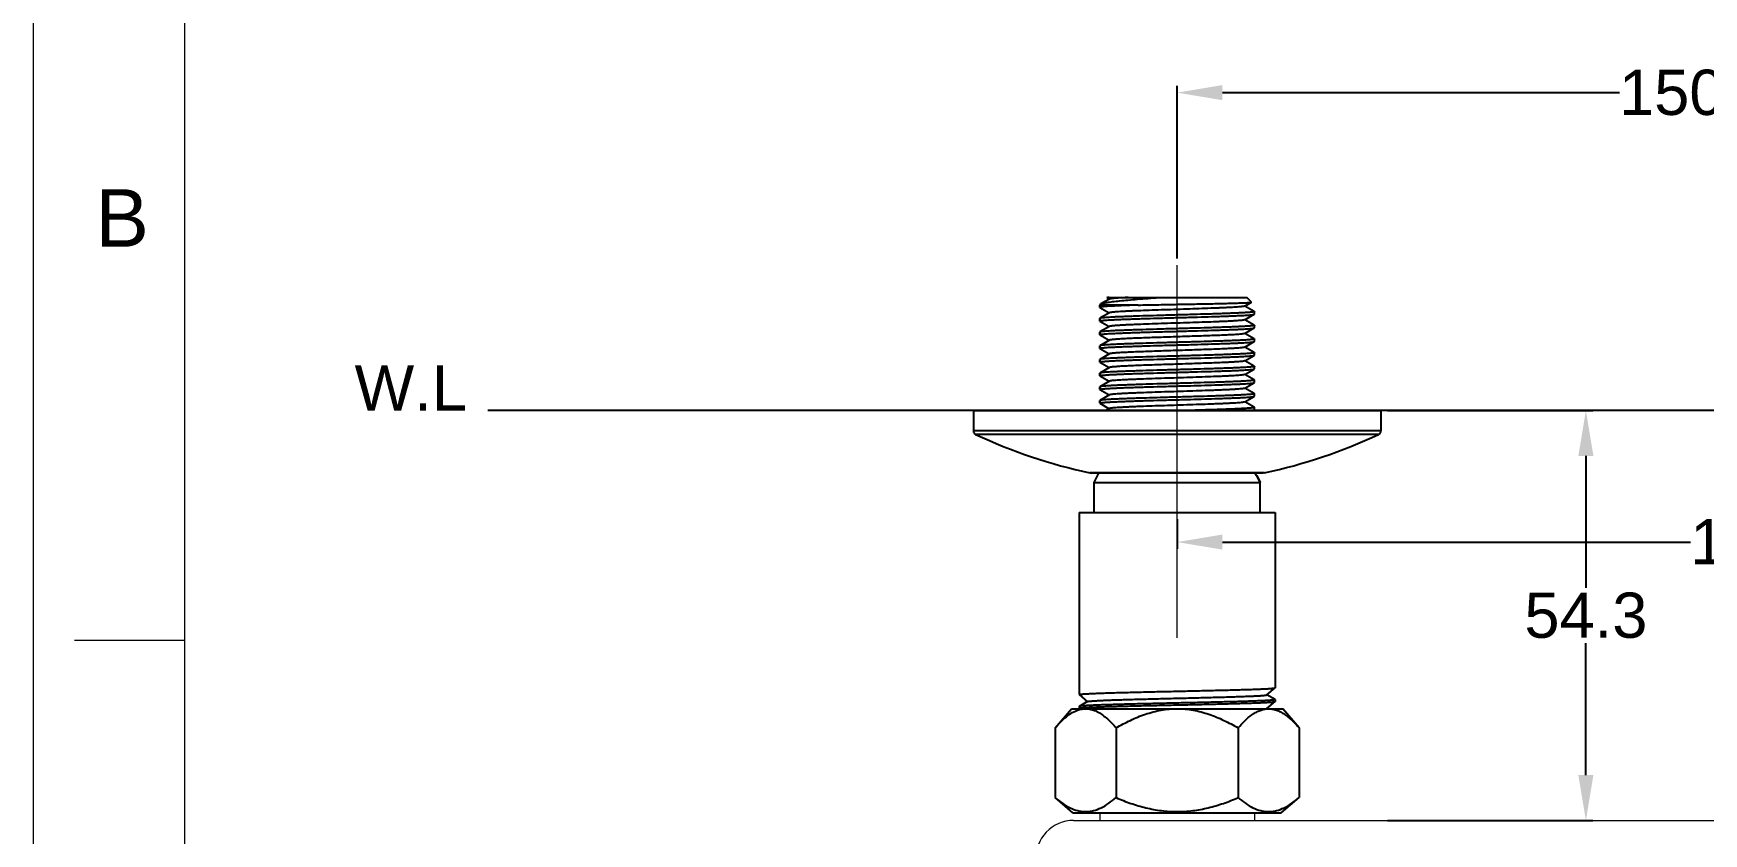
# Model space of a CAD drawing. Header units: millimetres. Extents: x 14295 to 15136, y 4961 to 5556.
# Drawn here: x 14295.3 to 14516.7, y 5288.1 to 5394.1 of the extents above; entities that cross this region are included whole.
import ezdxf
from ezdxf.enums import TextEntityAlignment as Align

# ---------------------------------------------------------------- set-up
doc = ezdxf.new("R2010")
doc.units = ezdxf.units.MM
doc.linetypes.add('CENTERX2', pattern=[101.6, 63.5, -12.7, 12.7, -12.7])
for name, color, linetype, lineweight in [('CENTER', 1, 'CENTERX2', 15), ('DIM', 3, 'Continuous', 9), ('FORM', 7, 'Continuous', 13)]:
    doc.layers.add(name, color=color, linetype=linetype, lineweight=lineweight)
doc.layers.add('벽', color=2, linetype='Continuous')
doc.styles.get("Standard").update_dxf_attribs({"font": 'arial.ttf'})
doc.dimstyles.new('겸용-샤워욕조용1', dxfattribs={"dimscale": 0.6, "dimtxt": 10, "dimasz": 10, "dimexe": 1.5, "dimexo": 1.5, "dimgap": 1, "dimtad": 0, "dimtih": 1, "dimtoh": 1, "dimdec": 1, "dimdsep": 46, "dimtxsty": 'Standard', "dimcen": 2.5, "dimclrd": 5, "dimclre": 5, "dimclrt": 5, "dimadec": 1, "dimazin": 2, "dimtfac": 1, "dimtdec": 1, "dimtmove": 0, "dimatfit": 3, "dimfxl": 1.25, "dimarcsym": 0})

# ---------------------------------------------------------------- blocks, each defined once
blk = doc.blocks.new('*D2')
at = {"layer": 'Defpoints', "color": 0, "transparency": 16777216}
for p in [(14446.93, 5386.26), (14446.93, 5363.39), (14596.93, 5363.39)]:
    blk.add_point(p, dxfattribs=at)
at = {"layer": 'DIM', "color": 5, "lineweight": -2, "transparency": 16777216}
for p, q in [((14446.93, 5364.29), (14446.93, 5387.16)), ((14452.93, 5386.26), (14505.55, 5386.26)), ((14590.93, 5386.26), (14538.3, 5386.26)), ((14596.93, 5364.29), (14596.93, 5387.16))]:
    blk.add_line(p, q, dxfattribs=at)
at = {"layer": 'DIM', "color": 5, "transparency": 16777216}
for points in [[(14452.93, 5387.26), (14452.93, 5385.26), (14446.93, 5386.26)], [(14590.93, 5387.26), (14590.93, 5385.26), (14596.93, 5386.26)]]:
    blk.add_solid(points, dxfattribs=at)
at = {"layer": 'DIM', "color": 5, "transparency": 16777216, "insert": (14521.93, 5386.26), "char_height": 6, "attachment_point": 5}
blk.add_mtext('150~200', dxfattribs=at)
blk = doc.blocks.new('*D3')
at = {"layer": 'Defpoints', "color": 0, "transparency": 16777216}
for p in [(14473.93, 5344.11), (14473.93, 5289.81), (14501.11, 5289.81)]:
    blk.add_point(p, dxfattribs=at)
at = {"layer": 'DIM', "color": 5, "lineweight": -2, "transparency": 16777216}
for p, q in [((14474.83, 5344.11), (14502.01, 5344.11)), ((14501.11, 5338.11), (14501.11, 5320.62)), ((14501.11, 5295.81), (14501.11, 5313.29)), ((14474.83, 5289.81), (14502.01, 5289.81))]:
    blk.add_line(p, q, dxfattribs=at)
at = {"layer": 'DIM', "color": 5, "transparency": 16777216}
for points in [[(14500.11, 5338.11), (14502.11, 5338.11), (14501.11, 5344.11)], [(14500.11, 5295.81), (14502.11, 5295.81), (14501.11, 5289.81)]]:
    blk.add_solid(points, dxfattribs=at)
at = {"layer": 'DIM', "color": 5, "transparency": 16777216, "insert": (14501.11, 5316.96), "char_height": 6, "attachment_point": 5}
blk.add_mtext('54.3', dxfattribs=at)
blk = doc.blocks.new('*D9')
at = {"layer": 'Defpoints', "color": 0, "transparency": 16777216}
for p in [(14446.93, 5330.61), (14596.93, 5330.61), (14596.93, 5326.69)]:
    blk.add_point(p, dxfattribs=at)
at = {"layer": 'DIM', "color": 5, "lineweight": -2, "transparency": 16777216}
for p, q in [((14446.93, 5329.71), (14446.93, 5325.79)), ((14596.93, 5329.71), (14596.93, 5325.79)), ((14452.93, 5326.69), (14514.99, 5326.69)), ((14590.93, 5326.69), (14528.86, 5326.69))]:
    blk.add_line(p, q, dxfattribs=at)
at = {"layer": 'DIM', "color": 5, "transparency": 16777216}
for points in [[(14452.93, 5327.69), (14452.93, 5325.69), (14446.93, 5326.69)], [(14590.93, 5327.69), (14590.93, 5325.69), (14596.93, 5326.69)]]:
    blk.add_solid(points, dxfattribs=at)
at = {"layer": 'DIM', "color": 5, "transparency": 16777216, "insert": (14521.93, 5326.69), "char_height": 6, "attachment_point": 5}
blk.add_mtext('150', dxfattribs=at)

msp = doc.modelspace()

# ---------------------------------------------------------------- linework, layer by layer
at = {"color": 7, "linetype": 'Continuous'}
for p, q in [((14436.78, 5358.21), (14436.68, 5358.11)), ((14436.68, 5357.8), (14436.68, 5358.11)), ((14441.78, 5358.11), (14436.68, 5358.11)), ((14436.68, 5357.8), (14436.69, 5357.79)), ((14436.69, 5357.79), (14437.93, 5357.07)), ((14436.78, 5358.21), (14436.83, 5358.25)), ((14437.96, 5358.9), (14436.83, 5358.25)), ((14437.68, 5359.11), (14437.63, 5359.06)), ((14437.63, 5359.06), (14437.64, 5359.05)), ((14437.64, 5359.05), (14437.93, 5358.88)), ((14437.68, 5359.11), (14456.18, 5359.11)), ((14455.89, 5357.96), (14456.79, 5358.48)), ((14457.16, 5357.26), (14455.92, 5357.98)), ((14456.79, 5358.49), (14456.18, 5359.11)), ((14456.79, 5358.48), (14456.79, 5358.49)), ((14436.69, 5356.35), (14436.68, 5356.34)), ((14436.68, 5355.99), (14436.68, 5356.34)), ((14436.68, 5356.34), (14436.68, 5355.99)), ((14436.69, 5355.98), (14436.68, 5355.99)), ((14436.68, 5355.99), (14436.68, 5355.99)), ((14437.96, 5357.09), (14436.69, 5356.35)), ((14436.69, 5355.98), (14437.93, 5355.26)), ((14437.96, 5355.27), (14436.69, 5354.54)), ((14455.89, 5356.15), (14457.16, 5356.88)), ((14457.16, 5355.44), (14455.92, 5356.16)), ((14457.16, 5357.26), (14457.18, 5357.24)), ((14457.16, 5356.88), (14457.18, 5356.9)), ((14457.16, 5355.44), (14457.18, 5355.43)), ((14457.18, 5356.9), (14457.18, 5357.24)), ((14457.18, 5357.24), (14457.18, 5357.24)), ((14457.18, 5355.08), (14457.18, 5355.43)), ((14457.18, 5355.43), (14457.18, 5355.43)), ((14436.69, 5354.54), (14436.68, 5354.52)), ((14436.68, 5354.18), (14436.68, 5354.52)), ((14436.68, 5354.52), (14436.68, 5354.18)), ((14436.69, 5354.16), (14436.68, 5354.18)), ((14436.68, 5354.18), (14436.68, 5354.18)), ((14436.69, 5354.16), (14437.93, 5353.44)), ((14437.96, 5353.46), (14436.69, 5352.72)), ((14455.89, 5354.33), (14457.16, 5355.07)), ((14455.89, 5352.52), (14457.16, 5353.26)), ((14457.16, 5353.63), (14455.92, 5354.35)), ((14457.16, 5355.07), (14457.18, 5355.08)), ((14457.16, 5353.63), (14457.18, 5353.62)), ((14457.16, 5353.26), (14457.18, 5353.27)), ((14457.18, 5353.27), (14457.18, 5353.62)), ((14457.18, 5353.62), (14457.18, 5353.61)), ((14436.69, 5352.72), (14436.68, 5352.71)), ((14436.68, 5352.36), (14436.68, 5352.71)), ((14436.68, 5352.71), (14436.68, 5352.36)), ((14436.69, 5352.35), (14436.68, 5352.36)), ((14436.68, 5352.36), (14436.68, 5352.36)), ((14436.69, 5350.91), (14436.68, 5350.89)), ((14436.68, 5350.55), (14436.68, 5350.89)), ((14436.68, 5350.89), (14436.68, 5350.55)), ((14436.69, 5352.35), (14437.93, 5351.63)), ((14437.96, 5351.64), (14436.69, 5350.91)), ((14455.89, 5350.71), (14457.16, 5351.44)), ((14457.16, 5351.82), (14455.92, 5352.54)), ((14457.16, 5350), (14455.92, 5350.72)), ((14457.16, 5351.82), (14457.18, 5351.8)), ((14457.16, 5351.44), (14457.18, 5351.46)), ((14457.18, 5351.46), (14457.18, 5351.8)), ((14457.18, 5351.8), (14457.18, 5351.8)), ((14436.69, 5350.53), (14436.68, 5350.55)), ((14436.68, 5350.55), (14436.68, 5350.55)), ((14436.69, 5349.09), (14436.68, 5349.08)), ((14436.68, 5348.73), (14436.68, 5349.08)), ((14436.68, 5349.08), (14436.68, 5348.73)), ((14436.68, 5348.73), (14436.68, 5348.74)), ((14436.69, 5348.72), (14436.68, 5348.73)), ((14436.69, 5350.53), (14437.93, 5349.81)), ((14437.96, 5349.83), (14436.69, 5349.09)), ((14436.69, 5348.72), (14437.93, 5348)), ((14455.89, 5348.89), (14457.16, 5349.63)), ((14457.16, 5348.19), (14455.92, 5348.91)), ((14457.16, 5350), (14457.18, 5349.99)), ((14457.16, 5349.63), (14457.18, 5349.64)), ((14457.18, 5349.64), (14457.18, 5349.99)), ((14457.18, 5349.99), (14457.18, 5349.99)), ((14436.69, 5347.28), (14436.68, 5347.27)), ((14436.68, 5346.92), (14436.68, 5347.27)), ((14436.68, 5347.27), (14436.68, 5346.92)), ((14436.69, 5346.91), (14436.68, 5346.92)), ((14436.68, 5346.92), (14436.68, 5346.92)), ((14437.96, 5348.02), (14436.69, 5347.28)), ((14436.69, 5346.91), (14437.93, 5346.19)), ((14455.89, 5347.08), (14457.16, 5347.81)), ((14457.16, 5346.37), (14455.92, 5347.09)), ((14457.16, 5348.19), (14457.18, 5348.17)), ((14457.16, 5347.81), (14457.18, 5347.83)), ((14457.16, 5346.37), (14457.18, 5346.36)), ((14457.18, 5347.83), (14457.18, 5348.17)), ((14457.18, 5348.17), (14457.18, 5348.17)), ((14457.18, 5346.01), (14457.18, 5346.36)), ((14457.18, 5346.36), (14457.18, 5346.36)), ((14419.93, 5344.11), (14419.93, 5341.42)), ((14419.93, 5344.11), (14419.93, 5341.42)), ((14419.93, 5344.11), (14473.93, 5344.11)), ((14436.69, 5345.47), (14436.68, 5345.45)), ((14436.68, 5345.11), (14436.68, 5345.45)), ((14436.68, 5345.45), (14436.68, 5345.11)), ((14436.69, 5345.09), (14436.68, 5345.11)), ((14436.68, 5345.11), (14436.68, 5345.11)), ((14437.96, 5346.2), (14436.69, 5345.47)), ((14436.69, 5345.09), (14437.93, 5344.37)), ((14437.96, 5344.39), (14437.47, 5344.11)), ((14455.89, 5345.26), (14457.16, 5346)), ((14457.16, 5344.56), (14455.92, 5345.28)), ((14457.03, 5344.11), (14457.16, 5344.19)), ((14457.16, 5346), (14457.18, 5346.01)), ((14457.16, 5344.56), (14457.18, 5344.55)), ((14457.16, 5344.19), (14457.18, 5344.2)), ((14457.18, 5344.2), (14457.18, 5344.55)), ((14457.18, 5344.55), (14457.18, 5344.54)), ((14473.93, 5344.11), (14473.93, 5341.42)), ((14473.93, 5344.11), (14473.93, 5341.42)), ((14473.93, 5341.42), (14419.93, 5341.42)), ((14473.64, 5340.97), (14420.21, 5340.97)), ((14458.49, 5335.86), (14435.36, 5335.86)), ((14435.36, 5335.86), (14435.58, 5335.84)), ((14458.28, 5335.84), (14435.58, 5335.84)), ((14435.93, 5334.61), (14436.54, 5335.84)), ((14457.44, 5335.51), (14457.28, 5335.84)), ((14457.48, 5335.51), (14457.44, 5335.51)), ((14457.93, 5334.61), (14457.48, 5335.51)), ((14457.48, 5335.51), (14457.93, 5334.61)), ((14458.49, 5335.86), (14458.28, 5335.84)), ((14435.93, 5330.61), (14435.93, 5334.61)), ((14435.93, 5334.61), (14457.93, 5334.61)), ((14457.93, 5330.61), (14457.93, 5334.61)), ((14433.93, 5330.61), (14433.93, 5306.47)), ((14433.93, 5330.61), (14433.93, 5306.47)), ((14433.93, 5330.61), (14459.93, 5330.61)), ((14459.93, 5330.61), (14459.93, 5307.38)), ((14459.93, 5330.61), (14459.93, 5307.38)), ((14433.93, 5306.47), (14435.03, 5305.54)), ((14433.93, 5306.47), (14433.93, 5306.47)), ((14433.93, 5306.47), (14433.93, 5306.47)), ((14458.81, 5306.44), (14459.92, 5307.37)), ((14459.92, 5305.82), (14458.82, 5306.45)), ((14459.92, 5307.37), (14459.93, 5307.38)), ((14430.76, 5302.06), (14432.93, 5304.61)), ((14432.93, 5304.61), (14460.92, 5304.61)), ((14433.94, 5304.91), (14433.93, 5304.9)), ((14433.93, 5304.9), (14433.93, 5304.66)), ((14433.93, 5304.9), (14433.93, 5304.66)), ((14433.93, 5304.65), (14433.93, 5304.66)), ((14433.93, 5304.66), (14433.93, 5304.66)), ((14433.93, 5304.65), (14433.99, 5304.61)), ((14435.05, 5305.55), (14433.94, 5304.91)), ((14458.81, 5304.63), (14459.92, 5305.56)), ((14458.88, 5304.61), (14458.82, 5304.64)), ((14459.92, 5305.82), (14459.93, 5305.81)), ((14459.92, 5305.56), (14459.93, 5305.57)), ((14459.93, 5305.81), (14459.93, 5305.57)), ((14459.93, 5305.81), (14459.93, 5305.57)), ((14459.93, 5305.81), (14459.93, 5305.81)), ((14463.09, 5302.06), (14460.92, 5304.61)), ((14430.76, 5302.06), (14430.76, 5292.82)), ((14438.84, 5302.06), (14438.84, 5292.82)), ((14455.01, 5302.06), (14455.01, 5292.82)), ((14463.09, 5302.06), (14463.09, 5292.82)), ((14433.12, 5290.81), (14430.76, 5292.82)), ((14460.73, 5290.81), (14463.09, 5292.82)), ((14433.12, 5290.81), (14460.73, 5290.81))]:
    msp.add_line(p, q, dxfattribs=at)
at = {"linetype": 'Continuous', "lineweight": 18}
for p, q in [((14433.21, 5289.81), (14610.64, 5289.81)), ((14436.68, 5290.81), (14436.68, 5289.81)), ((14457.18, 5290.81), (14457.18, 5289.81))]:
    msp.add_line(p, q, dxfattribs=at)
at = {"color": 7, "linetype": 'Continuous'}
for centre, radius, start, end in [((14420.43, 5341.42), 0.5, 180, 244.9417), ((14450.54, 5405.83), 71.6, 244.9417, 257.7627), ((14450.54, 5405.83), 71.6, 244.9417, 257.7627), ((14443.31, 5405.83), 71.6, 282.2373, 295.0583), ((14443.31, 5405.83), 71.6, 282.2373, 295.0583), ((14473.43, 5341.42), 0.5, 295.0583, 0)]:
    msp.add_arc(centre, radius, start, end, dxfattribs=at)
at = {"linetype": 'Continuous', "lineweight": 18}
msp.add_arc((14433.21, 5284.81), 5, 90, 183.1798, dxfattribs=at)
at = {"color": 7, "linetype": 'Continuous'}
for points, knots in [([(14441.78, 5358.11), (14441.41, 5358.09), (14440.71, 5358.07), (14439.71, 5358.03), (14438.95, 5358), (14438.41, 5357.97), (14438.06, 5357.96), (14437.74, 5357.94), (14437.47, 5357.92), (14437.23, 5357.9), (14437.04, 5357.88), (14436.89, 5357.86), (14436.78, 5357.85), (14436.71, 5357.83), (14436.68, 5357.82), (14436.68, 5357.81), (14436.68, 5357.8)], [0, 0, 0, 0, 0.216872, 0.413019, 0.584998, 0.661026, 0.729967, 0.791522, 0.845446, 0.891503, 0.929518, 0.959344, 0.980888, 0.994185, 0.997875, 1, 1, 1, 1]), ([(14436.83, 5358.25), (14436.86, 5358.27), (14436.96, 5358.31), (14437.14, 5358.36), (14437.37, 5358.41), (14437.66, 5358.46), (14438, 5358.51), (14438.55, 5358.58), (14439.36, 5358.67), (14440.46, 5358.78), (14441.72, 5358.89), (14443.09, 5359), (14444.04, 5359.07), (14444.53, 5359.11)], [0, 0, 0, 0, 0.016562, 0.04005, 0.070572, 0.108073, 0.152421, 0.203409, 0.324246, 0.467967, 0.631241, 0.810097, 1, 1, 1, 1]), ([(14437.91, 5359.11), (14437.87, 5359.1), (14437.81, 5359.1), (14437.73, 5359.09), (14437.69, 5359.08), (14437.66, 5359.08), (14437.65, 5359.07), (14437.64, 5359.07), (14437.63, 5359.06)], [0, 0, 0, 0, 0.403647, 0.704709, 0.816606, 0.902765, 0.963479, 1, 1, 1, 1]), ([(14440.46, 5359.11), (14440.29, 5359.1), (14439.95, 5359.08), (14439.48, 5359.06), (14439.07, 5359.03), (14438.72, 5359.01), (14438.43, 5358.98), (14438.24, 5358.96), (14438.11, 5358.94), (14438.05, 5358.93), (14438, 5358.92), (14437.97, 5358.91), (14437.96, 5358.9)], [0, 0, 0, 0, 0.21025, 0.39871, 0.563649, 0.703842, 0.818243, 0.906015, 0.939714, 0.96658, 0.986632, 1, 1, 1, 1]), ([(14455.89, 5357.96), (14455.88, 5357.96), (14455.85, 5357.95), (14455.8, 5357.93), (14455.72, 5357.92), (14455.59, 5357.9), (14455.37, 5357.88), (14455.05, 5357.85), (14454.65, 5357.82), (14454.19, 5357.8), (14453.66, 5357.77), (14453.08, 5357.74), (14452.43, 5357.71), (14451.48, 5357.68), (14450.21, 5357.63), (14448.6, 5357.58), (14446.93, 5357.52), (14445.26, 5357.47), (14443.64, 5357.42), (14442.37, 5357.37), (14441.42, 5357.33), (14440.77, 5357.31), (14440.19, 5357.28), (14439.66, 5357.25), (14439.2, 5357.23), (14438.8, 5357.2), (14438.48, 5357.17), (14438.26, 5357.15), (14438.13, 5357.13), (14438.05, 5357.12), (14438, 5357.1), (14437.97, 5357.09), (14437.96, 5357.09)], [0, 0, 0, 0, 0.002023, 0.005107, 0.009275, 0.014527, 0.028249, 0.046177, 0.068154, 0.093991, 0.123458, 0.156292, 0.192202, 0.230865, 0.315051, 0.405844, 0.5, 0.594156, 0.684949, 0.769135, 0.807798, 0.843708, 0.876542, 0.90601, 0.931845, 0.953824, 0.97175, 0.985473, 0.990724, 0.994892, 0.997977, 1, 1, 1, 1]), ([(14441.78, 5358.11), (14442.58, 5358.12), (14444.22, 5358.15), (14446.29, 5358.19), (14447.99, 5358.22), (14449.24, 5358.24), (14450.46, 5358.27), (14451.62, 5358.29), (14452.69, 5358.31), (14453.67, 5358.34), (14454.54, 5358.36), (14455.18, 5358.38), (14455.63, 5358.4), (14455.91, 5358.41), (14456.16, 5358.42), (14456.36, 5358.43), (14456.53, 5358.44), (14456.64, 5358.45), (14456.71, 5358.46), (14456.74, 5358.47), (14456.77, 5358.47), (14456.78, 5358.48), (14456.79, 5358.48)], [0, 0, 0, 0, 0.158672, 0.328226, 0.413743, 0.497918, 0.579388, 0.656825, 0.72896, 0.794598, 0.852642, 0.902115, 0.923371, 0.942181, 0.958464, 0.972151, 0.983181, 0.991513, 0.994655, 0.997113, 0.99889, 1, 1, 1, 1]), ([(14436.68, 5355.99), (14436.68, 5356), (14436.68, 5356), (14436.7, 5356.01), (14436.74, 5356.02), (14436.8, 5356.04), (14436.89, 5356.05), (14437, 5356.06), (14437.13, 5356.08), (14437.29, 5356.09), (14437.54, 5356.11), (14437.91, 5356.13), (14438.41, 5356.16), (14439, 5356.19), (14439.65, 5356.22), (14440.38, 5356.24), (14441.16, 5356.27), (14442, 5356.3), (14443.21, 5356.34), (14444.78, 5356.38), (14446.72, 5356.44), (14448.66, 5356.49), (14450.54, 5356.55), (14452.03, 5356.59), (14453.14, 5356.63), (14453.9, 5356.66), (14454.58, 5356.69), (14455.2, 5356.71), (14455.74, 5356.74), (14456.19, 5356.77), (14456.52, 5356.79), (14456.74, 5356.81), (14456.87, 5356.83), (14456.98, 5356.84), (14457.06, 5356.85), (14457.12, 5356.87), (14457.15, 5356.88), (14457.16, 5356.88)], [0, 0, 0, 0, 0.000415, 0.001043, 0.003085, 0.006238, 0.01052, 0.015927, 0.02245, 0.030078, 0.038795, 0.05941, 0.084113, 0.112673, 0.14483, 0.180285, 0.21871, 0.259748, 0.303018, 0.394635, 0.490173, 0.58609, 0.678832, 0.764968, 0.804549, 0.84131, 0.874907, 0.905032, 0.931404, 0.953782, 0.971963, 0.979427, 0.985784, 0.991023, 0.995135, 0.99812, 1, 1, 1, 1]), ([(14457.18, 5357.24), (14457.17, 5357.24), (14457.17, 5357.23), (14457.15, 5357.22), (14457.11, 5357.21), (14457.05, 5357.2), (14456.96, 5357.18), (14456.85, 5357.17), (14456.72, 5357.16), (14456.56, 5357.14), (14456.31, 5357.12), (14455.94, 5357.1), (14455.44, 5357.07), (14454.85, 5357.04), (14454.2, 5357.02), (14453.47, 5356.99), (14452.69, 5356.96), (14451.85, 5356.93), (14450.64, 5356.9), (14449.07, 5356.85), (14447.13, 5356.8), (14445.19, 5356.74), (14443.31, 5356.69), (14441.82, 5356.64), (14440.71, 5356.6), (14439.95, 5356.57), (14439.27, 5356.55), (14438.65, 5356.52), (14438.11, 5356.49), (14437.66, 5356.46), (14437.33, 5356.44), (14437.11, 5356.42), (14436.98, 5356.41), (14436.87, 5356.39), (14436.79, 5356.38), (14436.73, 5356.37), (14436.7, 5356.36), (14436.69, 5356.35)], [0, 0, 0, 0, 0.000415, 0.001043, 0.003085, 0.006238, 0.01052, 0.015927, 0.02245, 0.030078, 0.038795, 0.05941, 0.084113, 0.112673, 0.14483, 0.180285, 0.21871, 0.259748, 0.303018, 0.394635, 0.490173, 0.58609, 0.678832, 0.764968, 0.804549, 0.84131, 0.874907, 0.905032, 0.931404, 0.953782, 0.971963, 0.979427, 0.985784, 0.991023, 0.995135, 0.99812, 1, 1, 1, 1]), ([(14457.18, 5355.43), (14457.17, 5355.42), (14457.17, 5355.42), (14457.15, 5355.41), (14457.11, 5355.4), (14457.05, 5355.38), (14456.96, 5355.37), (14456.85, 5355.36), (14456.72, 5355.34), (14456.56, 5355.33), (14456.31, 5355.31), (14455.94, 5355.29), (14455.44, 5355.26), (14454.85, 5355.23), (14454.2, 5355.2), (14453.47, 5355.18), (14452.69, 5355.15), (14451.85, 5355.12), (14450.64, 5355.08), (14449.07, 5355.04), (14447.13, 5354.98), (14445.19, 5354.93), (14443.31, 5354.87), (14441.82, 5354.83), (14440.71, 5354.79), (14439.95, 5354.76), (14439.27, 5354.73), (14438.65, 5354.71), (14438.11, 5354.68), (14437.66, 5354.65), (14437.33, 5354.63), (14437.11, 5354.61), (14436.98, 5354.59), (14436.87, 5354.58), (14436.79, 5354.57), (14436.73, 5354.55), (14436.7, 5354.54), (14436.69, 5354.54)], [0, 0, 0, 0, 0.000415, 0.001043, 0.003085, 0.006238, 0.01052, 0.015927, 0.02245, 0.030078, 0.038795, 0.05941, 0.084113, 0.112673, 0.14483, 0.180286, 0.218711, 0.259751, 0.303022, 0.394639, 0.490178, 0.586095, 0.678836, 0.76497, 0.804551, 0.841311, 0.874908, 0.905032, 0.931404, 0.953783, 0.971964, 0.979427, 0.985784, 0.991023, 0.995135, 0.99812, 1, 1, 1, 1]), ([(14455.89, 5356.15), (14455.88, 5356.14), (14455.85, 5356.13), (14455.8, 5356.12), (14455.72, 5356.1), (14455.59, 5356.09), (14455.37, 5356.06), (14455.05, 5356.04), (14454.65, 5356.01), (14454.19, 5355.98), (14453.66, 5355.95), (14453.08, 5355.93), (14452.43, 5355.9), (14451.48, 5355.86), (14450.21, 5355.82), (14448.6, 5355.76), (14446.93, 5355.71), (14445.26, 5355.66), (14443.64, 5355.6), (14442.37, 5355.56), (14441.42, 5355.52), (14440.77, 5355.49), (14440.19, 5355.47), (14439.66, 5355.44), (14439.2, 5355.41), (14438.8, 5355.38), (14438.48, 5355.36), (14438.26, 5355.33), (14438.13, 5355.31), (14438.05, 5355.3), (14438, 5355.29), (14437.97, 5355.28), (14437.96, 5355.27)], [0, 0, 0, 0, 0.002023, 0.005107, 0.009275, 0.014527, 0.028249, 0.046176, 0.068154, 0.093991, 0.123458, 0.156292, 0.192202, 0.230865, 0.315051, 0.405844, 0.5, 0.594156, 0.684948, 0.769134, 0.807798, 0.843707, 0.876542, 0.906009, 0.931845, 0.953824, 0.971749, 0.985473, 0.990724, 0.994891, 0.997976, 1, 1, 1, 1]), ([(14436.68, 5354.18), (14436.68, 5354.18), (14436.68, 5354.19), (14436.7, 5354.2), (14436.74, 5354.21), (14436.8, 5354.22), (14436.89, 5354.24), (14437, 5354.25), (14437.13, 5354.26), (14437.29, 5354.28), (14437.54, 5354.3), (14437.91, 5354.32), (14438.41, 5354.35), (14439, 5354.37), (14439.65, 5354.4), (14440.38, 5354.43), (14441.16, 5354.46), (14442, 5354.49), (14443.21, 5354.52), (14444.78, 5354.57), (14446.72, 5354.62), (14448.66, 5354.68), (14450.54, 5354.73), (14452.03, 5354.78), (14453.14, 5354.82), (14453.9, 5354.85), (14454.58, 5354.87), (14455.2, 5354.9), (14455.74, 5354.93), (14456.19, 5354.95), (14456.52, 5354.98), (14456.74, 5355), (14456.87, 5355.01), (14456.98, 5355.03), (14457.06, 5355.04), (14457.12, 5355.05), (14457.15, 5355.06), (14457.16, 5355.07)], [0, 0, 0, 0, 0.000415, 0.001043, 0.003085, 0.006238, 0.01052, 0.015927, 0.02245, 0.030078, 0.038795, 0.059411, 0.084114, 0.112674, 0.144831, 0.180286, 0.21871, 0.259747, 0.303017, 0.394634, 0.490171, 0.586086, 0.678827, 0.764964, 0.804546, 0.841307, 0.874905, 0.905029, 0.931402, 0.953781, 0.971963, 0.979426, 0.985783, 0.991023, 0.995135, 0.99812, 1, 1, 1, 1]), ([(14436.68, 5352.36), (14436.68, 5352.37), (14436.68, 5352.37), (14436.7, 5352.38), (14436.74, 5352.39), (14436.8, 5352.41), (14436.89, 5352.42), (14437, 5352.44), (14437.13, 5352.45), (14437.29, 5352.46), (14437.54, 5352.48), (14437.91, 5352.51), (14438.41, 5352.53), (14439, 5352.56), (14439.65, 5352.59), (14440.38, 5352.62), (14441.16, 5352.64), (14442, 5352.67), (14443.21, 5352.71), (14444.78, 5352.76), (14446.72, 5352.81), (14448.66, 5352.86), (14450.54, 5352.92), (14452.03, 5352.97), (14453.14, 5353), (14453.9, 5353.03), (14454.58, 5353.06), (14455.2, 5353.09), (14455.74, 5353.11), (14456.19, 5353.14), (14456.52, 5353.16), (14456.74, 5353.18), (14456.87, 5353.2), (14456.98, 5353.21), (14457.06, 5353.23), (14457.12, 5353.24), (14457.15, 5353.25), (14457.16, 5353.26)], [0, 0, 0, 0, 0.000415, 0.001043, 0.003085, 0.006238, 0.01052, 0.015927, 0.022451, 0.030079, 0.038796, 0.059412, 0.084116, 0.112676, 0.144833, 0.180287, 0.218711, 0.259749, 0.303019, 0.394637, 0.490172, 0.586085, 0.678826, 0.764963, 0.804544, 0.841305, 0.874903, 0.905027, 0.931401, 0.95378, 0.971962, 0.979426, 0.985783, 0.991023, 0.995135, 0.99812, 1, 1, 1, 1]), ([(14457.18, 5353.61), (14457.17, 5353.61), (14457.17, 5353.6), (14457.15, 5353.59), (14457.11, 5353.58), (14457.05, 5353.57), (14456.96, 5353.56), (14456.85, 5353.54), (14456.72, 5353.53), (14456.56, 5353.51), (14456.31, 5353.5), (14455.94, 5353.47), (14455.44, 5353.44), (14454.85, 5353.42), (14454.2, 5353.39), (14453.47, 5353.36), (14452.69, 5353.33), (14451.85, 5353.31), (14450.64, 5353.27), (14449.07, 5353.22), (14447.13, 5353.17), (14445.19, 5353.11), (14443.31, 5353.06), (14441.82, 5353.01), (14440.71, 5352.97), (14439.95, 5352.95), (14439.27, 5352.92), (14438.65, 5352.89), (14438.11, 5352.86), (14437.66, 5352.84), (14437.33, 5352.81), (14437.11, 5352.79), (14436.98, 5352.78), (14436.87, 5352.77), (14436.79, 5352.75), (14436.73, 5352.74), (14436.7, 5352.73), (14436.69, 5352.72)], [0, 0, 0, 0, 0.000415, 0.001043, 0.003085, 0.006238, 0.010519, 0.015927, 0.02245, 0.030078, 0.038795, 0.059412, 0.084114, 0.112675, 0.144832, 0.180288, 0.218714, 0.259754, 0.303026, 0.394644, 0.49018, 0.586096, 0.678837, 0.764971, 0.804551, 0.841311, 0.874907, 0.905031, 0.931404, 0.953782, 0.971964, 0.979427, 0.985784, 0.991023, 0.995135, 0.99812, 1, 1, 1, 1]), ([(14455.89, 5354.33), (14455.88, 5354.33), (14455.85, 5354.32), (14455.8, 5354.3), (14455.72, 5354.29), (14455.59, 5354.27), (14455.37, 5354.25), (14455.05, 5354.22), (14454.65, 5354.19), (14454.19, 5354.17), (14453.66, 5354.14), (14452.6, 5354.09), (14450.91, 5354.03), (14448.57, 5353.95), (14446.5, 5353.88), (14444.83, 5353.83), (14443.63, 5353.79), (14442.49, 5353.75), (14441.44, 5353.71), (14440.5, 5353.67), (14439.79, 5353.63), (14439.3, 5353.6), (14438.98, 5353.58), (14438.71, 5353.56), (14438.47, 5353.54), (14438.28, 5353.52), (14438.14, 5353.5), (14438.04, 5353.49), (14437.99, 5353.47), (14437.97, 5353.46), (14437.96, 5353.46)], [0, 0, 0, 0, 0.002024, 0.005109, 0.009276, 0.014527, 0.028251, 0.046177, 0.068155, 0.093992, 0.123458, 0.156293, 0.271937, 0.405843, 0.547289, 0.617299, 0.684948, 0.748877, 0.807798, 0.860527, 0.906008, 0.925739, 0.943329, 0.95869, 0.97175, 0.982442, 0.990724, 0.996567, 0.998579, 1, 1, 1, 1]), ([(14436.68, 5350.55), (14436.68, 5350.55), (14436.68, 5350.56), (14436.7, 5350.57), (14436.74, 5350.58), (14436.8, 5350.59), (14436.89, 5350.61), (14437, 5350.62), (14437.13, 5350.63), (14437.29, 5350.65), (14437.54, 5350.67), (14437.91, 5350.69), (14438.41, 5350.72), (14439, 5350.75), (14439.65, 5350.77), (14440.38, 5350.8), (14441.16, 5350.83), (14442, 5350.86), (14443.21, 5350.89), (14444.78, 5350.94), (14446.72, 5351), (14448.66, 5351.05), (14450.54, 5351.1), (14452.03, 5351.15), (14453.14, 5351.19), (14453.9, 5351.22), (14454.58, 5351.24), (14455.2, 5351.27), (14455.74, 5351.3), (14456.19, 5351.33), (14456.52, 5351.35), (14456.74, 5351.37), (14456.87, 5351.38), (14456.98, 5351.4), (14457.06, 5351.41), (14457.12, 5351.42), (14457.15, 5351.43), (14457.16, 5351.44)], [0, 0, 0, 0, 0.000415, 0.001043, 0.003085, 0.006238, 0.010519, 0.015927, 0.02245, 0.030078, 0.038796, 0.059412, 0.084116, 0.112676, 0.144833, 0.180288, 0.218713, 0.259752, 0.303023, 0.39464, 0.490175, 0.586088, 0.678829, 0.764965, 0.804546, 0.841306, 0.874902, 0.905027, 0.9314, 0.953779, 0.971962, 0.979426, 0.985783, 0.991023, 0.995135, 0.99812, 1, 1, 1, 1]), ([(14457.18, 5351.8), (14457.17, 5351.8), (14457.17, 5351.79), (14457.15, 5351.78), (14457.11, 5351.77), (14457.05, 5351.76), (14456.96, 5351.74), (14456.85, 5351.73), (14456.72, 5351.71), (14456.56, 5351.7), (14456.31, 5351.68), (14455.94, 5351.66), (14455.44, 5351.63), (14454.85, 5351.6), (14454.2, 5351.58), (14453.47, 5351.55), (14452.69, 5351.52), (14451.85, 5351.49), (14450.64, 5351.45), (14449.07, 5351.41), (14447.13, 5351.35), (14445.19, 5351.3), (14443.31, 5351.24), (14441.82, 5351.2), (14440.71, 5351.16), (14439.95, 5351.13), (14439.27, 5351.1), (14438.65, 5351.08), (14438.11, 5351.05), (14437.66, 5351.02), (14437.33, 5351), (14437.11, 5350.98), (14436.98, 5350.97), (14436.87, 5350.95), (14436.79, 5350.94), (14436.73, 5350.93), (14436.7, 5350.92), (14436.69, 5350.91)], [0, 0, 0, 0, 0.000415, 0.001043, 0.003085, 0.006238, 0.010519, 0.015927, 0.02245, 0.030078, 0.038796, 0.059413, 0.084116, 0.112677, 0.144834, 0.18029, 0.218715, 0.259755, 0.303027, 0.394644, 0.490179, 0.586093, 0.678834, 0.764969, 0.804549, 0.841309, 0.874905, 0.905029, 0.931402, 0.953781, 0.971963, 0.979427, 0.985784, 0.991023, 0.995135, 0.99812, 1, 1, 1, 1]), ([(14455.89, 5352.52), (14455.88, 5352.51), (14455.85, 5352.5), (14455.8, 5352.49), (14455.72, 5352.48), (14455.59, 5352.46), (14455.37, 5352.43), (14455.05, 5352.41), (14454.65, 5352.38), (14454.19, 5352.35), (14453.66, 5352.33), (14452.6, 5352.28), (14450.91, 5352.21), (14448.57, 5352.13), (14446.5, 5352.07), (14444.83, 5352.01), (14443.63, 5351.97), (14442.49, 5351.93), (14441.44, 5351.89), (14440.5, 5351.85), (14439.79, 5351.82), (14439.3, 5351.79), (14438.98, 5351.77), (14438.71, 5351.75), (14438.47, 5351.73), (14438.28, 5351.71), (14438.14, 5351.69), (14438.04, 5351.67), (14437.99, 5351.66), (14437.97, 5351.65), (14437.96, 5351.64)], [0, 0, 0, 0, 0.002023, 0.005108, 0.009276, 0.014527, 0.02825, 0.046176, 0.068154, 0.09399, 0.123458, 0.156292, 0.271937, 0.405843, 0.547289, 0.617299, 0.684948, 0.748876, 0.807797, 0.860528, 0.906008, 0.925738, 0.943329, 0.958691, 0.971749, 0.982443, 0.990723, 0.996568, 0.998579, 1, 1, 1, 1]), ([(14455.89, 5350.71), (14455.88, 5350.7), (14455.85, 5350.69), (14455.8, 5350.68), (14455.72, 5350.66), (14455.59, 5350.64), (14455.37, 5350.62), (14455.05, 5350.59), (14454.65, 5350.57), (14454.19, 5350.54), (14453.66, 5350.51), (14452.6, 5350.46), (14450.91, 5350.4), (14448.57, 5350.32), (14446.5, 5350.25), (14444.83, 5350.2), (14443.63, 5350.16), (14442.49, 5350.12), (14441.44, 5350.08), (14440.5, 5350.04), (14439.79, 5350), (14439.3, 5349.98), (14438.98, 5349.95), (14438.71, 5349.93), (14438.47, 5349.91), (14438.28, 5349.89), (14438.14, 5349.87), (14438.04, 5349.86), (14437.99, 5349.84), (14437.97, 5349.83), (14437.96, 5349.83)], [0, 0, 0, 0, 0.002024, 0.005108, 0.009275, 0.014527, 0.02825, 0.046177, 0.068154, 0.093991, 0.123457, 0.156292, 0.271937, 0.405843, 0.547289, 0.617298, 0.684948, 0.748876, 0.807797, 0.860527, 0.906007, 0.925739, 0.943328, 0.95869, 0.971749, 0.982442, 0.990724, 0.996566, 0.998578, 1, 1, 1, 1]), ([(14436.68, 5348.74), (14436.68, 5348.74), (14436.68, 5348.74), (14436.7, 5348.76), (14436.74, 5348.77), (14436.8, 5348.78), (14436.89, 5348.79), (14437, 5348.81), (14437.13, 5348.82), (14437.29, 5348.83), (14437.54, 5348.85), (14437.91, 5348.88), (14438.41, 5348.91), (14439, 5348.93), (14439.65, 5348.96), (14440.38, 5348.99), (14441.16, 5349.02), (14442, 5349.04), (14443.21, 5349.08), (14444.78, 5349.13), (14446.72, 5349.18), (14448.66, 5349.24), (14450.54, 5349.29), (14452.03, 5349.34), (14453.14, 5349.38), (14453.9, 5349.4), (14454.58, 5349.43), (14455.2, 5349.46), (14455.74, 5349.49), (14456.19, 5349.51), (14456.52, 5349.54), (14456.74, 5349.56), (14456.87, 5349.57), (14456.98, 5349.58), (14457.06, 5349.6), (14457.12, 5349.61), (14457.15, 5349.62), (14457.16, 5349.63)], [0, 0, 0, 0, 0.000415, 0.001043, 0.003085, 0.006238, 0.010519, 0.015927, 0.02245, 0.030078, 0.038796, 0.059413, 0.084116, 0.112677, 0.144834, 0.180289, 0.218715, 0.259755, 0.303026, 0.394644, 0.490179, 0.586093, 0.678834, 0.764969, 0.804549, 0.841308, 0.874905, 0.905029, 0.931402, 0.953781, 0.971963, 0.979427, 0.985784, 0.991023, 0.995135, 0.99812, 1, 1, 1, 1]), ([(14457.18, 5349.99), (14457.17, 5349.98), (14457.17, 5349.98), (14457.15, 5349.97), (14457.11, 5349.95), (14457.05, 5349.94), (14456.96, 5349.93), (14456.85, 5349.91), (14456.72, 5349.9), (14456.56, 5349.89), (14456.31, 5349.87), (14455.94, 5349.84), (14455.44, 5349.82), (14454.85, 5349.79), (14454.2, 5349.76), (14453.47, 5349.73), (14452.69, 5349.71), (14451.85, 5349.68), (14450.64, 5349.64), (14449.07, 5349.59), (14447.13, 5349.54), (14445.19, 5349.49), (14443.31, 5349.43), (14441.82, 5349.38), (14440.71, 5349.35), (14439.95, 5349.32), (14439.27, 5349.29), (14438.65, 5349.26), (14438.11, 5349.24), (14437.66, 5349.21), (14437.33, 5349.18), (14437.11, 5349.17), (14436.98, 5349.15), (14436.87, 5349.14), (14436.79, 5349.12), (14436.73, 5349.11), (14436.7, 5349.1), (14436.69, 5349.09)], [0, 0, 0, 0, 0.000415, 0.001043, 0.003085, 0.006238, 0.010519, 0.015927, 0.02245, 0.030078, 0.038796, 0.059412, 0.084116, 0.112676, 0.144833, 0.180288, 0.218712, 0.259751, 0.303022, 0.39464, 0.490174, 0.586088, 0.678829, 0.764965, 0.804546, 0.841306, 0.874902, 0.905027, 0.9314, 0.953779, 0.971962, 0.979426, 0.985783, 0.991023, 0.995135, 0.99812, 1, 1, 1, 1]), ([(14455.89, 5348.89), (14455.88, 5348.89), (14455.85, 5348.88), (14455.8, 5348.86), (14455.72, 5348.85), (14455.59, 5348.83), (14455.37, 5348.81), (14455.05, 5348.78), (14454.65, 5348.75), (14454.19, 5348.73), (14453.66, 5348.7), (14453.08, 5348.67), (14452.43, 5348.64), (14451.48, 5348.61), (14450.21, 5348.56), (14448.6, 5348.51), (14446.93, 5348.45), (14445.26, 5348.4), (14443.64, 5348.35), (14442.37, 5348.3), (14441.42, 5348.26), (14440.77, 5348.24), (14440.19, 5348.21), (14439.66, 5348.18), (14439.2, 5348.16), (14438.8, 5348.13), (14438.48, 5348.1), (14438.26, 5348.08), (14438.13, 5348.06), (14438.05, 5348.05), (14438, 5348.03), (14437.97, 5348.02), (14437.96, 5348.02)], [0, 0, 0, 0, 0.002023, 0.005109, 0.009276, 0.014527, 0.028251, 0.046176, 0.068155, 0.093991, 0.123458, 0.156292, 0.192202, 0.230866, 0.315052, 0.405844, 0.5, 0.594157, 0.684949, 0.769135, 0.807798, 0.843709, 0.876542, 0.90601, 0.931846, 0.953824, 0.97175, 0.985473, 0.990724, 0.994893, 0.997977, 1, 1, 1, 1]), ([(14436.68, 5346.92), (14436.68, 5346.93), (14436.68, 5346.93), (14436.7, 5346.94), (14436.74, 5346.95), (14436.8, 5346.97), (14436.89, 5346.98), (14437, 5346.99), (14437.13, 5347.01), (14437.29, 5347.02), (14437.54, 5347.04), (14437.91, 5347.06), (14438.41, 5347.09), (14439, 5347.12), (14439.65, 5347.15), (14440.38, 5347.17), (14441.16, 5347.2), (14442, 5347.23), (14443.21, 5347.27), (14444.78, 5347.31), (14446.72, 5347.37), (14448.66, 5347.42), (14450.54, 5347.48), (14452.03, 5347.52), (14453.14, 5347.56), (14453.9, 5347.59), (14454.58, 5347.62), (14455.2, 5347.64), (14455.74, 5347.67), (14456.19, 5347.7), (14456.52, 5347.72), (14456.74, 5347.74), (14456.87, 5347.76), (14456.98, 5347.77), (14457.06, 5347.78), (14457.12, 5347.8), (14457.15, 5347.81), (14457.16, 5347.81)], [0, 0, 0, 0, 0.000415, 0.001043, 0.003085, 0.006238, 0.010519, 0.015927, 0.02245, 0.030078, 0.038795, 0.059412, 0.084114, 0.112675, 0.144832, 0.180288, 0.218714, 0.259754, 0.303026, 0.394644, 0.49018, 0.586096, 0.678837, 0.764971, 0.804551, 0.84131, 0.874907, 0.905031, 0.931404, 0.953782, 0.971964, 0.979427, 0.985784, 0.991023, 0.995135, 0.99812, 1, 1, 1, 1]), ([(14457.18, 5348.17), (14457.17, 5348.17), (14457.17, 5348.16), (14457.15, 5348.15), (14457.11, 5348.14), (14457.05, 5348.13), (14456.96, 5348.11), (14456.85, 5348.1), (14456.72, 5348.09), (14456.56, 5348.07), (14456.31, 5348.05), (14455.94, 5348.03), (14455.44, 5348), (14454.85, 5347.97), (14454.2, 5347.95), (14453.47, 5347.92), (14452.69, 5347.89), (14451.85, 5347.86), (14450.64, 5347.83), (14449.07, 5347.78), (14447.13, 5347.73), (14445.19, 5347.67), (14443.31, 5347.62), (14441.82, 5347.57), (14440.71, 5347.53), (14439.95, 5347.5), (14439.27, 5347.48), (14438.65, 5347.45), (14438.11, 5347.42), (14437.66, 5347.39), (14437.33, 5347.37), (14437.11, 5347.35), (14436.98, 5347.34), (14436.87, 5347.32), (14436.79, 5347.31), (14436.73, 5347.3), (14436.7, 5347.29), (14436.69, 5347.28)], [0, 0, 0, 0, 0.000415, 0.001043, 0.003085, 0.006238, 0.01052, 0.015927, 0.022451, 0.030079, 0.038796, 0.059412, 0.084116, 0.112676, 0.144833, 0.180287, 0.218711, 0.259749, 0.30302, 0.394637, 0.490172, 0.586086, 0.678826, 0.764963, 0.804545, 0.841305, 0.874903, 0.905027, 0.931401, 0.95378, 0.971962, 0.979426, 0.985783, 0.991023, 0.995135, 0.99812, 1, 1, 1, 1]), ([(14457.18, 5346.36), (14457.17, 5346.35), (14457.17, 5346.35), (14457.15, 5346.34), (14457.11, 5346.33), (14457.05, 5346.31), (14456.96, 5346.3), (14456.85, 5346.29), (14456.72, 5346.27), (14456.56, 5346.26), (14456.31, 5346.24), (14455.94, 5346.22), (14455.44, 5346.19), (14454.85, 5346.16), (14454.2, 5346.13), (14453.47, 5346.11), (14452.69, 5346.08), (14451.85, 5346.05), (14450.64, 5346.01), (14449.07, 5345.97), (14447.13, 5345.91), (14445.19, 5345.86), (14443.31, 5345.8), (14441.82, 5345.76), (14440.71, 5345.72), (14439.95, 5345.69), (14439.27, 5345.66), (14438.65, 5345.64), (14438.11, 5345.61), (14437.66, 5345.58), (14437.33, 5345.56), (14437.11, 5345.54), (14436.98, 5345.52), (14436.87, 5345.51), (14436.79, 5345.5), (14436.73, 5345.48), (14436.7, 5345.47), (14436.69, 5345.47)], [0, 0, 0, 0, 0.000415, 0.001043, 0.003085, 0.006238, 0.01052, 0.015927, 0.02245, 0.030078, 0.038795, 0.059411, 0.084114, 0.112674, 0.144831, 0.180286, 0.21871, 0.259747, 0.303017, 0.394634, 0.490171, 0.586086, 0.678827, 0.764964, 0.804546, 0.841307, 0.874905, 0.905029, 0.931402, 0.953781, 0.971963, 0.979426, 0.985783, 0.991023, 0.995135, 0.99812, 1, 1, 1, 1]), ([(14455.89, 5347.08), (14455.88, 5347.07), (14455.85, 5347.06), (14455.8, 5347.05), (14455.72, 5347.03), (14455.59, 5347.02), (14455.37, 5346.99), (14455.05, 5346.97), (14454.65, 5346.94), (14454.19, 5346.91), (14453.66, 5346.88), (14453.08, 5346.86), (14452.43, 5346.83), (14451.48, 5346.79), (14450.21, 5346.75), (14448.6, 5346.69), (14446.93, 5346.64), (14445.26, 5346.59), (14443.64, 5346.53), (14442.37, 5346.49), (14441.42, 5346.45), (14440.77, 5346.42), (14440.19, 5346.4), (14439.66, 5346.37), (14439.2, 5346.34), (14438.8, 5346.31), (14438.48, 5346.29), (14438.26, 5346.26), (14438.13, 5346.24), (14438.05, 5346.23), (14438, 5346.22), (14437.97, 5346.21), (14437.96, 5346.2)], [0, 0, 0, 0, 0.002023, 0.005107, 0.009275, 0.014527, 0.028249, 0.046177, 0.068154, 0.093991, 0.123457, 0.156292, 0.192202, 0.230865, 0.315051, 0.405843, 0.499999, 0.594156, 0.684948, 0.769134, 0.807798, 0.843707, 0.876542, 0.906008, 0.931845, 0.953823, 0.971749, 0.985473, 0.990724, 0.994891, 0.997976, 1, 1, 1, 1]), ([(14436.68, 5345.11), (14436.68, 5345.11), (14436.68, 5345.12), (14436.7, 5345.13), (14436.74, 5345.14), (14436.8, 5345.15), (14436.89, 5345.17), (14437, 5345.18), (14437.13, 5345.19), (14437.29, 5345.21), (14437.54, 5345.23), (14437.91, 5345.25), (14438.41, 5345.28), (14439, 5345.3), (14439.65, 5345.33), (14440.38, 5345.36), (14441.16, 5345.39), (14442, 5345.42), (14443.21, 5345.45), (14444.78, 5345.5), (14446.72, 5345.55), (14448.66, 5345.61), (14450.54, 5345.66), (14452.03, 5345.71), (14453.14, 5345.75), (14453.9, 5345.78), (14454.58, 5345.8), (14455.2, 5345.83), (14455.74, 5345.86), (14456.19, 5345.88), (14456.52, 5345.91), (14456.74, 5345.93), (14456.87, 5345.94), (14456.98, 5345.96), (14457.06, 5345.97), (14457.12, 5345.98), (14457.15, 5345.99), (14457.16, 5346)], [0, 0, 0, 0, 0.000415, 0.001043, 0.003085, 0.006238, 0.01052, 0.015927, 0.02245, 0.030078, 0.038795, 0.05941, 0.084113, 0.112673, 0.14483, 0.180286, 0.218711, 0.259751, 0.303022, 0.39464, 0.490178, 0.586095, 0.678837, 0.764971, 0.804551, 0.841311, 0.874908, 0.905032, 0.931404, 0.953783, 0.971964, 0.979427, 0.985784, 0.991023, 0.995135, 0.99812, 1, 1, 1, 1]), ([(14455.89, 5345.26), (14455.88, 5345.26), (14455.85, 5345.25), (14455.8, 5345.23), (14455.72, 5345.22), (14455.59, 5345.2), (14455.37, 5345.18), (14455.05, 5345.15), (14454.65, 5345.12), (14454.19, 5345.1), (14453.66, 5345.07), (14453.08, 5345.04), (14452.43, 5345.02), (14451.48, 5344.98), (14450.21, 5344.93), (14448.6, 5344.88), (14446.93, 5344.83), (14445.26, 5344.77), (14443.64, 5344.72), (14442.37, 5344.67), (14441.42, 5344.64), (14440.77, 5344.61), (14440.19, 5344.58), (14439.66, 5344.55), (14439.2, 5344.53), (14438.8, 5344.5), (14438.48, 5344.47), (14438.26, 5344.45), (14438.13, 5344.43), (14438.05, 5344.42), (14438, 5344.4), (14437.97, 5344.39), (14437.96, 5344.39)], [0, 0, 0, 0, 0.002024, 0.005109, 0.009276, 0.014527, 0.028251, 0.046177, 0.068155, 0.093992, 0.123458, 0.156293, 0.192202, 0.230866, 0.315052, 0.405844, 0.500001, 0.594157, 0.684949, 0.769135, 0.807798, 0.843708, 0.876543, 0.906009, 0.931846, 0.953823, 0.971751, 0.985473, 0.990725, 0.994893, 0.997977, 1, 1, 1, 1]), ([(14457.18, 5344.54), (14457.17, 5344.54), (14457.17, 5344.53), (14457.15, 5344.52), (14457.11, 5344.51), (14457.05, 5344.5), (14456.97, 5344.49), (14456.86, 5344.47), (14456.73, 5344.46), (14456.58, 5344.45), (14456.34, 5344.43), (14455.98, 5344.4), (14455.5, 5344.38), (14454.93, 5344.35), (14454.3, 5344.32), (14453.59, 5344.3), (14452.83, 5344.27), (14452.02, 5344.24), (14450.84, 5344.2), (14449.31, 5344.16), (14448.06, 5344.12), (14447.42, 5344.11)], [0, 0, 0, 0, 0.000852, 0.002134, 0.006284, 0.012681, 0.021362, 0.032323, 0.045546, 0.061009, 0.078681, 0.120488, 0.170608, 0.228591, 0.293928, 0.366031, 0.444258, 0.527908, 0.616232, 0.803709, 1, 1, 1, 1]), ([(14456.65, 5344.11), (14456.71, 5344.11), (14456.83, 5344.12), (14456.98, 5344.14), (14457.08, 5344.16), (14457.14, 5344.17), (14457.16, 5344.18), (14457.16, 5344.19)], [0, 0, 0, 0, 0.382641, 0.677155, 0.882616, 0.952094, 1, 1, 1, 1]), ([(14433.93, 5306.47), (14433.93, 5306.48), (14433.93, 5306.48), (14433.95, 5306.49), (14434, 5306.51), (14434.08, 5306.52), (14434.19, 5306.53), (14434.32, 5306.55), (14434.49, 5306.56), (14434.69, 5306.57), (14434.92, 5306.59), (14435.17, 5306.6), (14435.57, 5306.62), (14436.13, 5306.64), (14436.87, 5306.67), (14437.72, 5306.7), (14438.65, 5306.73), (14439.65, 5306.76), (14440.73, 5306.78), (14442.27, 5306.82), (14444.29, 5306.87), (14446.77, 5306.92), (14449.25, 5306.98), (14451.29, 5307.03), (14452.84, 5307.06), (14453.94, 5307.09), (14454.96, 5307.12), (14455.91, 5307.15), (14456.77, 5307.17), (14457.55, 5307.2), (14458.22, 5307.23), (14458.71, 5307.25), (14459.05, 5307.27), (14459.26, 5307.29), (14459.45, 5307.3), (14459.6, 5307.32), (14459.72, 5307.33), (14459.82, 5307.34), (14459.88, 5307.35), (14459.91, 5307.36), (14459.92, 5307.37), (14459.92, 5307.37)], [0, 0, 0, 0, 0.000321, 0.000862, 0.002763, 0.005809, 0.010011, 0.015363, 0.021857, 0.029479, 0.038211, 0.048033, 0.058923, 0.083801, 0.112612, 0.145084, 0.180911, 0.219756, 0.26125, 0.305001, 0.397605, 0.494078, 0.59078, 0.684064, 0.728316, 0.770413, 0.809955, 0.846569, 0.879911, 0.909665, 0.935551, 0.957326, 0.966607, 0.974787, 0.981848, 0.987773, 0.992552, 0.996177, 0.998648, 0.999459, 1, 1, 1, 1]), ([(14435.05, 5305.55), (14435.06, 5305.56), (14435.09, 5305.57), (14435.16, 5305.58), (14435.25, 5305.6), (14435.37, 5305.61), (14435.51, 5305.62), (14435.76, 5305.64), (14436.13, 5305.67), (14436.65, 5305.69), (14437.26, 5305.72), (14437.97, 5305.75), (14438.75, 5305.78), (14439.61, 5305.8), (14440.88, 5305.84), (14442.6, 5305.89), (14444.76, 5305.94), (14447, 5306), (14449.24, 5306.05), (14451.07, 5306.1), (14452.47, 5306.14), (14453.44, 5306.16), (14454.36, 5306.19), (14455.21, 5306.22), (14455.99, 5306.25), (14456.68, 5306.27), (14457.28, 5306.3), (14457.72, 5306.32), (14458.02, 5306.34), (14458.21, 5306.36), (14458.38, 5306.37), (14458.52, 5306.38), (14458.63, 5306.4), (14458.71, 5306.41), (14458.77, 5306.42), (14458.8, 5306.43), (14458.81, 5306.44), (14458.81, 5306.44)], [0, 0, 0, 0, 0.001685, 0.004474, 0.008384, 0.013414, 0.019558, 0.026802, 0.044526, 0.06643, 0.092316, 0.121946, 0.15505, 0.191323, 0.230433, 0.315701, 0.407727, 0.503133, 0.59842, 0.690089, 0.733508, 0.774778, 0.813521, 0.849381, 0.882027, 0.911162, 0.936516, 0.957861, 0.966967, 0.975002, 0.981946, 0.987786, 0.992512, 0.996115, 0.998599, 0.999429, 1, 1, 1, 1]), ([(14430.76, 5302.06), (14431, 5302.34), (14431.47, 5302.86), (14432.44, 5303.75), (14433.28, 5304.28), (14433.87, 5304.46)], [0, 0, 0, 0, 0.27451, 0.534094, 1, 1, 1, 1]), ([(14433.87, 5304.46), (14434.08, 5304.52), (14434.52, 5304.61), (14435.18, 5304.6), (14435.84, 5304.45), (14436.48, 5304.16), (14437.1, 5303.76), (14437.7, 5303.26), (14438.29, 5302.69), (14438.66, 5302.28), (14438.84, 5302.06)], [0, 0, 0, 0, 0.112977, 0.224298, 0.337809, 0.456598, 0.582269, 0.715104, 0.854624, 1, 1, 1, 1]), ([(14433.93, 5304.66), (14433.93, 5304.66), (14433.93, 5304.67), (14433.95, 5304.68), (14434, 5304.69), (14434.08, 5304.7), (14434.19, 5304.72), (14434.32, 5304.73), (14434.49, 5304.75), (14434.69, 5304.76), (14434.92, 5304.77), (14435.17, 5304.79), (14435.57, 5304.81), (14436.13, 5304.83), (14436.87, 5304.86), (14437.72, 5304.89), (14438.65, 5304.91), (14439.65, 5304.94), (14440.73, 5304.97), (14442.27, 5305.01), (14444.29, 5305.05), (14446.77, 5305.11), (14449.25, 5305.16), (14451.29, 5305.21), (14452.84, 5305.25), (14453.94, 5305.28), (14454.96, 5305.31), (14455.91, 5305.33), (14456.77, 5305.36), (14457.55, 5305.39), (14458.22, 5305.42), (14458.71, 5305.44), (14459.05, 5305.46), (14459.26, 5305.47), (14459.45, 5305.49), (14459.6, 5305.5), (14459.72, 5305.52), (14459.82, 5305.53), (14459.88, 5305.54), (14459.91, 5305.55), (14459.92, 5305.56), (14459.92, 5305.56)], [0, 0, 0, 0, 0.000321, 0.000862, 0.002763, 0.005808, 0.01001, 0.015363, 0.021857, 0.029479, 0.03821, 0.048032, 0.058923, 0.0838, 0.112611, 0.145083, 0.18091, 0.219754, 0.261247, 0.304998, 0.397603, 0.494077, 0.590779, 0.684063, 0.728316, 0.770414, 0.809957, 0.846572, 0.879914, 0.909667, 0.935553, 0.957328, 0.966608, 0.974788, 0.981848, 0.987773, 0.992552, 0.996177, 0.998648, 0.999459, 1, 1, 1, 1]), ([(14459.93, 5305.81), (14459.92, 5305.8), (14459.92, 5305.8), (14459.9, 5305.79), (14459.85, 5305.78), (14459.77, 5305.76), (14459.66, 5305.75), (14459.52, 5305.73), (14459.35, 5305.72), (14459.15, 5305.71), (14458.92, 5305.69), (14458.67, 5305.68), (14458.28, 5305.66), (14457.72, 5305.64), (14456.97, 5305.61), (14456.14, 5305.58), (14455.21, 5305.55), (14454.21, 5305.53), (14453.14, 5305.5), (14451.61, 5305.46), (14449.6, 5305.41), (14447.13, 5305.36), (14444.66, 5305.3), (14442.64, 5305.26), (14441.08, 5305.22), (14439.99, 5305.19), (14438.97, 5305.16), (14438.02, 5305.14), (14437.15, 5305.11), (14436.37, 5305.08), (14435.69, 5305.05), (14435.19, 5305.03), (14434.85, 5305.01), (14434.63, 5305), (14434.44, 5304.98), (14434.28, 5304.97), (14434.15, 5304.96), (14434.05, 5304.94), (14433.99, 5304.93), (14433.95, 5304.92), (14433.94, 5304.91), (14433.94, 5304.91)], [0, 0, 0, 0, 0.000347, 0.000924, 0.002898, 0.006006, 0.01026, 0.015652, 0.022174, 0.029812, 0.038548, 0.048362, 0.059233, 0.08404, 0.112738, 0.14506, 0.180703, 0.219336, 0.260596, 0.304098, 0.396183, 0.492153, 0.588425, 0.681406, 0.725569, 0.767625, 0.80718, 0.843864, 0.877335, 0.907279, 0.933417, 0.955507, 0.964967, 0.973343, 0.980614, 0.986765, 0.991782, 0.995658, 0.99839, 0.999332, 1, 1, 1, 1]), ([(14438.84, 5302.06), (14439.46, 5302.42), (14440.72, 5303.1), (14442.7, 5303.92), (14444.44, 5304.38), (14445.85, 5304.57), (14446.93, 5304.62), (14448, 5304.57), (14449.42, 5304.38), (14451.15, 5303.92), (14453.13, 5303.1), (14454.39, 5302.42), (14455.01, 5302.06)], [0, 0, 0, 0, 0.125011, 0.25, 0.374955, 0.437478, 0.5, 0.562522, 0.625045, 0.75, 0.874989, 1, 1, 1, 1]), ([(14455.01, 5302.06), (14455.29, 5302.39), (14455.86, 5303.01), (14456.65, 5303.69), (14457.3, 5304.11), (14457.8, 5304.35), (14458.3, 5304.52), (14458.64, 5304.58), (14458.81, 5304.59)], [0, 0, 0, 0, 0.279249, 0.539413, 0.66157, 0.778457, 0.89079, 1, 1, 1, 1]), ([(14458.76, 5304.61), (14458.77, 5304.61), (14458.79, 5304.61), (14458.8, 5304.62), (14458.81, 5304.63)], [0, 0, 0, 0, 0.619913, 1, 1, 1, 1]), ([(14458.81, 5304.59), (14459, 5304.61), (14459.38, 5304.6), (14459.95, 5304.48), (14460.51, 5304.26), (14461.05, 5303.96), (14461.59, 5303.57), (14462.29, 5302.96), (14462.78, 5302.43), (14463.09, 5302.06)], [0, 0, 0, 0, 0.109699, 0.221049, 0.33648, 0.457492, 0.58464, 0.717801, 1, 1, 1, 1]), ([(14430.76, 5292.82), (14431.07, 5292.55), (14431.7, 5292.06), (14432.7, 5291.46), (14433.57, 5291.13), (14434.28, 5290.99), (14434.8, 5290.96), (14435.33, 5290.99), (14436.03, 5291.13), (14436.9, 5291.46), (14437.9, 5292.06), (14438.53, 5292.55), (14438.84, 5292.82)], [0, 0, 0, 0, 0.135543, 0.263501, 0.38407, 0.442371, 0.5, 0.557629, 0.61593, 0.736499, 0.864457, 1, 1, 1, 1]), ([(14438.84, 5292.82), (14439.48, 5292.54), (14440.78, 5292.04), (14442.78, 5291.44), (14444.84, 5291.06), (14446.93, 5290.93), (14449.01, 5291.06), (14451.07, 5291.44), (14453.07, 5292.04), (14454.37, 5292.54), (14455.01, 5292.82)], [0, 0, 0, 0, 0.125018, 0.250024, 0.375017, 0.5, 0.624983, 0.749976, 0.874982, 1, 1, 1, 1]), ([(14455.01, 5292.82), (14455.32, 5292.55), (14455.95, 5292.06), (14456.95, 5291.46), (14457.82, 5291.13), (14458.53, 5290.99), (14459.05, 5290.96), (14459.57, 5290.99), (14460.28, 5291.13), (14461.15, 5291.46), (14462.15, 5292.06), (14462.78, 5292.55), (14463.09, 5292.82)], [0, 0, 0, 0, 0.135543, 0.263501, 0.38407, 0.442371, 0.5, 0.557629, 0.61593, 0.736499, 0.864457, 1, 1, 1, 1])]:
    msp.add_open_spline(points, degree=3, knots=knots, dxfattribs=at)
at = {"layer": 'CENTER'}
msp.add_line((14446.93, 5313.98), (14446.93, 5363.39), dxfattribs=at)
at = {"layer": 'FORM', "color": 7, "linetype": 'Continuous'}
for p, q in [((14295.33, 4960.85), (14295.33, 5555.56)), ((14315.36, 5535.53), (14315.36, 4980.88)), ((14315.36, 5313.67), (14300.8, 5313.67))]:
    msp.add_line(p, q, dxfattribs=at)
at = {"layer": '벽'}
msp.add_line((14755.77, 5344.11), (14355.55, 5344.11), dxfattribs=at)

# ---------------------------------------------------------------- texts
at = {"layer": 'FORM', "insert": (14307.09, 5369.65), "char_height": 7.63, "attachment_point": 5}
msp.add_mtext_dynamic_manual_height_columns('B', width=10.0119, gutter_width=12.51, heights=[0], dxfattribs=at)
at = {"layer": '벽'}
msp.add_text('W.L', height=6, dxfattribs=at).set_placement((14345.35, 5342.33), align=Align.BOTTOM_CENTER)

# ---------------------------------------------------------------- dimensions: what is measured, and where the dimension line sits
at = {"layer": 'DIM', "color": 1}
dim = msp.add_linear_dim(base=(14446.93, 5386.26), p1=(14596.93, 5363.39), p2=(14446.93, 5363.39), text='150~200', dimstyle='겸용-샤워욕조용1', dxfattribs=at)
dim.commit()
dim.dimension.update_dxf_attribs({"geometry": '*D2', "text_midpoint": (14521.93, 5386.26)})
dim = msp.add_linear_dim(base=(14501.11, 5289.81), p1=(14473.93, 5344.11), p2=(14473.93, 5289.81), angle=90, dimstyle='겸용-샤워욕조용1', dxfattribs=at)
dim.commit()
dim.dimension.update_dxf_attribs({"geometry": '*D3', "text_midpoint": (14501.11, 5316.96)})
dim = msp.add_linear_dim(base=(14596.93, 5326.69), p1=(14446.93, 5330.61), p2=(14596.93, 5330.61), dimstyle='겸용-샤워욕조용1', dxfattribs=at)
dim.commit()
dim.dimension.update_dxf_attribs({"geometry": '*D9', "text_midpoint": (14521.93, 5326.69)})

doc.saveas('drawing.dxf')
